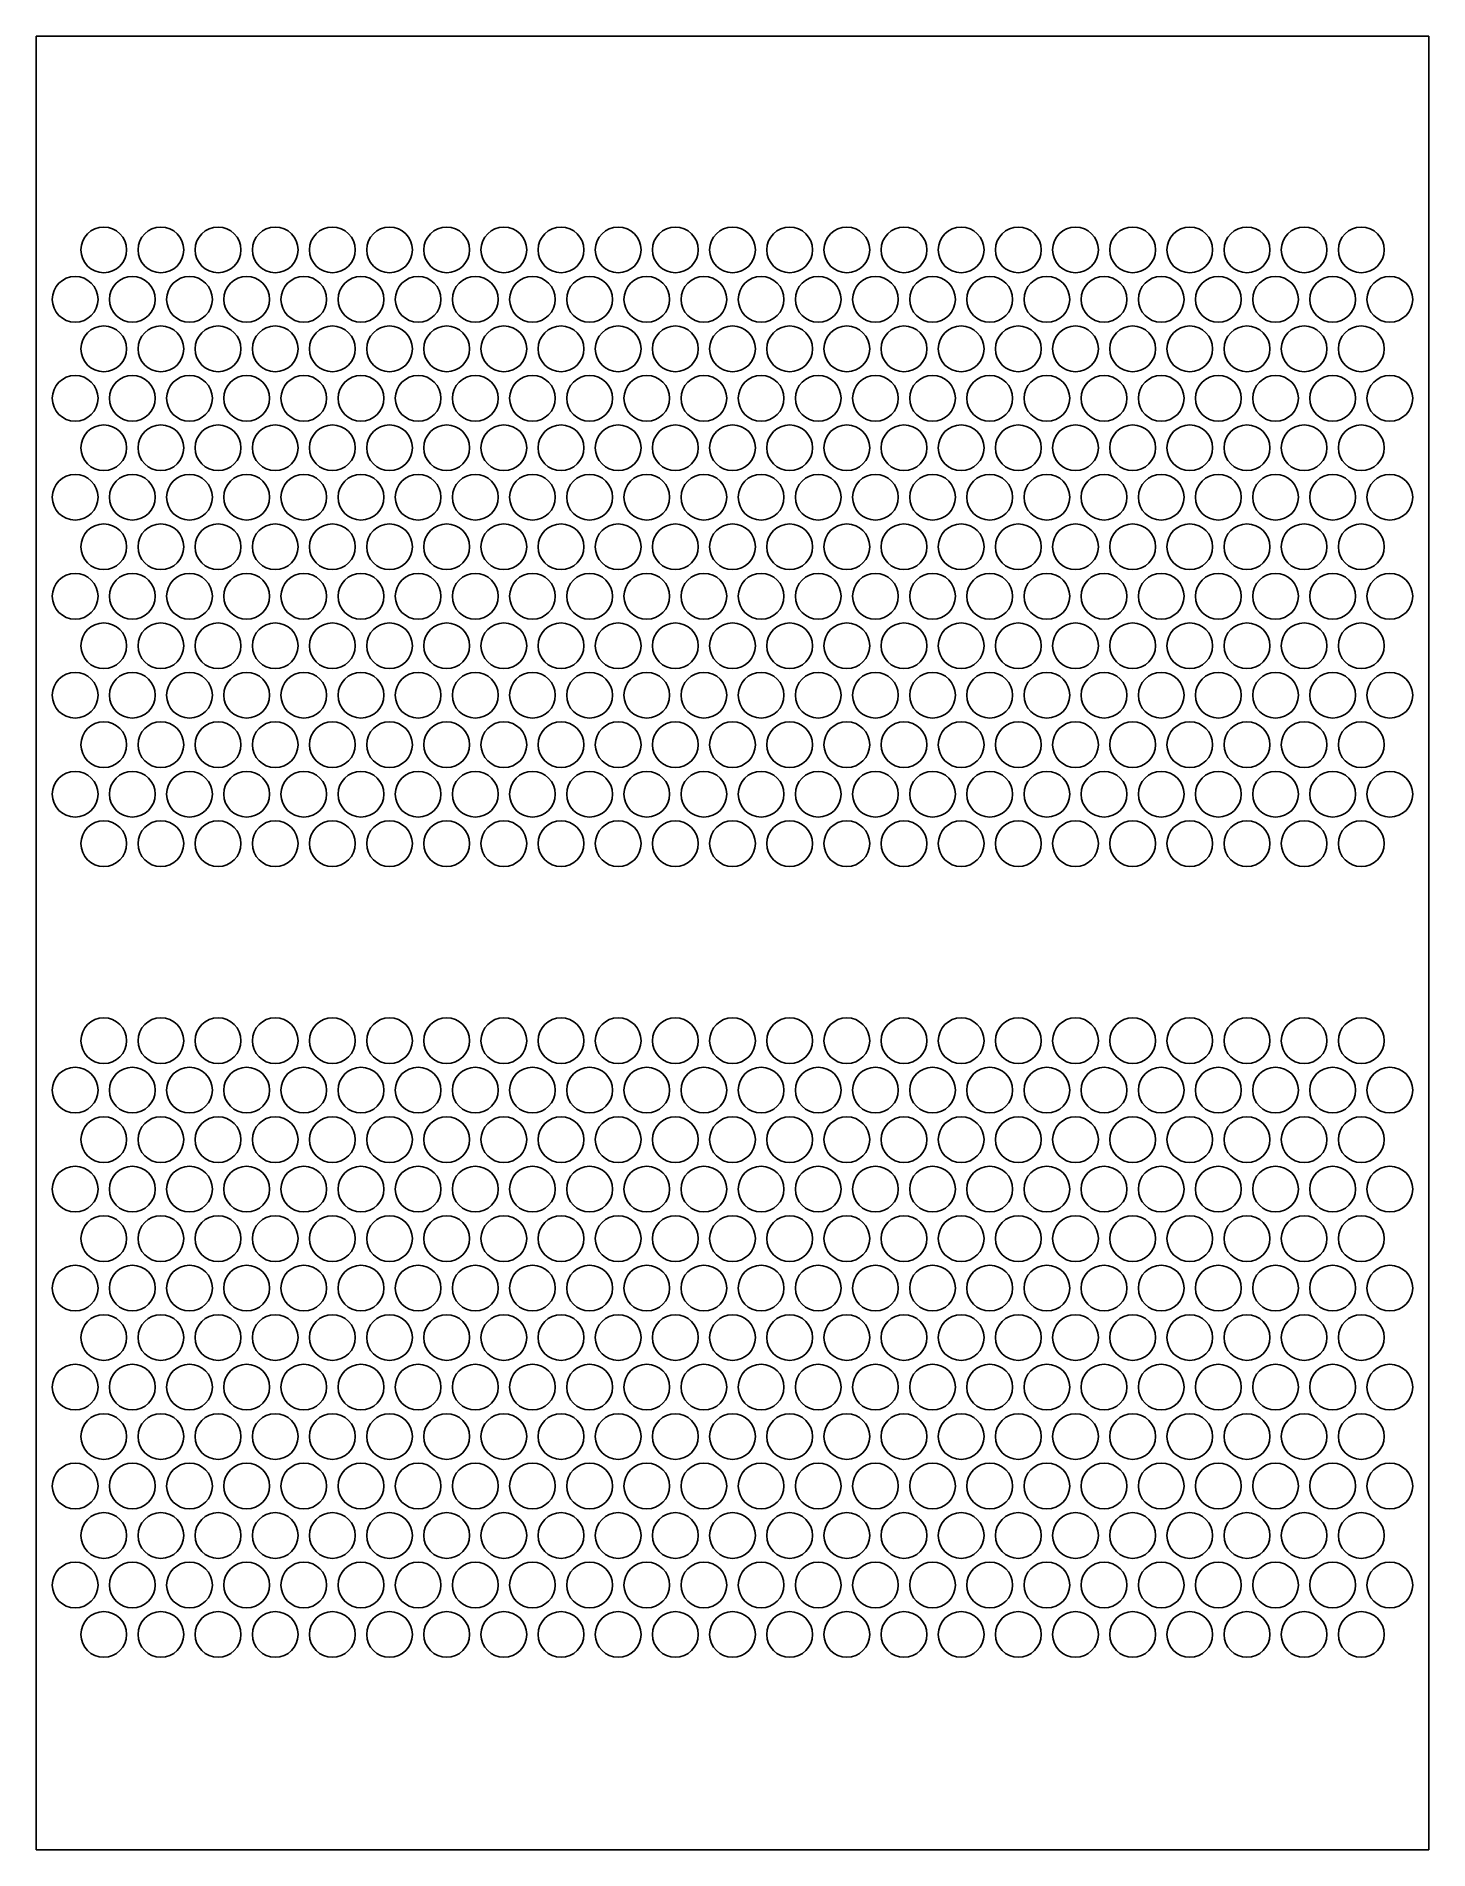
# Model space of a CAD drawing. Extents: x 207 to 512, y 137 to 534.
import ezdxf

# ---------------------------------------------------------------- set-up
doc = ezdxf.new("R2010")
doc.units = 0
doc.linetypes.add('SLD-CONTINUA', pattern=[0])
doc.layers.get('0').update_dxf_attribs({"linetype": 'CONTINUOUS'})

msp = doc.modelspace()

# ---------------------------------------------------------------- linework, layer by layer
at = {"color": 7, "linetype": 'SLD-CONTINUA'}
for p, q in [((207.43, 534.02), (511.93, 534.02)), ((207.43, 534.02), (207.43, 137.3)), ((511.93, 137.3), (511.93, 534.02)), ((511.93, 137.3), (207.43, 137.3))]:
    msp.add_line(p, q, dxfattribs=at)
for centre in [(222.18, 487.29), (234.68, 487.29), (247.18, 487.29), (259.68, 487.29), (272.18, 487.29), (284.68, 487.29), (297.18, 487.29), (309.68, 487.29), (322.18, 487.29), (334.68, 487.29), (347.18, 487.29), (359.68, 487.29), (372.18, 487.29), (384.68, 487.29), (397.18, 487.29), (409.68, 487.29), (422.18, 487.29), (434.68, 487.29), (447.18, 487.29), (459.68, 487.29), (472.18, 487.29), (484.68, 487.29), (497.18, 487.29), (215.93, 476.47), (228.43, 476.47), (240.93, 476.47), (253.43, 476.47), (265.93, 476.47), (278.43, 476.47), (290.93, 476.47), (303.43, 476.47), (315.93, 476.47), (328.43, 476.47), (340.93, 476.47), (353.43, 476.47), (365.93, 476.47), (378.43, 476.47), (390.93, 476.47), (403.43, 476.47), (415.93, 476.47), (428.43, 476.47), (440.93, 476.47), (453.43, 476.47), (465.93, 476.47), (478.43, 476.47), (490.93, 476.47), (503.43, 476.47), (222.18, 465.64), (234.68, 465.64), (247.18, 465.64), (259.68, 465.64), (272.18, 465.64), (284.68, 465.64), (297.18, 465.64), (309.68, 465.64), (322.18, 465.64), (334.68, 465.64), (347.18, 465.64), (359.68, 465.64), (372.18, 465.64), (384.68, 465.64), (397.18, 465.64), (409.68, 465.64), (422.18, 465.64), (434.68, 465.64), (447.18, 465.64), (459.68, 465.64), (472.18, 465.64), (484.68, 465.64), (497.18, 465.64), (215.93, 454.82), (228.43, 454.82), (240.93, 454.82), (253.43, 454.82), (265.93, 454.82), (278.43, 454.82), (290.93, 454.82), (303.43, 454.82), (315.93, 454.82), (328.43, 454.82), (340.93, 454.82), (353.43, 454.82), (365.93, 454.82), (378.43, 454.82), (390.93, 454.82), (403.43, 454.82), (415.93, 454.82), (428.43, 454.82), (440.93, 454.82), (453.43, 454.82), (465.93, 454.82), (478.43, 454.82), (490.93, 454.82), (503.43, 454.82), (222.18, 443.99), (234.68, 443.99), (247.18, 443.99), (259.68, 443.99), (272.18, 443.99), (284.68, 443.99), (297.18, 443.99), (309.68, 443.99), (322.18, 443.99), (334.68, 443.99), (347.18, 443.99), (359.68, 443.99), (372.18, 443.99), (384.68, 443.99), (397.18, 443.99), (409.68, 443.99), (422.18, 443.99), (434.68, 443.99), (447.18, 443.99), (459.68, 443.99), (472.18, 443.99), (484.68, 443.99), (497.18, 443.99), (215.93, 433.17), (228.43, 433.17), (240.93, 433.17), (253.43, 433.17), (265.93, 433.17), (278.43, 433.17), (290.93, 433.17), (303.43, 433.17), (315.93, 433.17), (328.43, 433.17), (340.93, 433.17), (353.43, 433.17), (365.93, 433.17), (378.43, 433.17), (390.93, 433.17), (403.43, 433.17), (415.93, 433.17), (428.43, 433.17), (440.93, 433.17), (453.43, 433.17), (465.93, 433.17), (478.43, 433.17), (490.93, 433.17), (503.43, 433.17), (222.18, 422.34), (234.68, 422.34), (247.18, 422.34), (259.68, 422.34), (272.18, 422.34), (284.68, 422.34), (297.18, 422.34), (309.68, 422.34), (322.18, 422.34), (334.68, 422.34), (347.18, 422.34), (359.68, 422.34), (372.18, 422.34), (384.68, 422.34), (397.18, 422.34), (409.68, 422.34), (422.18, 422.34), (434.68, 422.34), (447.18, 422.34), (459.68, 422.34), (472.18, 422.34), (484.68, 422.34), (497.18, 422.34), (215.93, 411.51), (228.43, 411.51), (240.93, 411.51), (253.43, 411.51), (265.93, 411.51), (278.43, 411.51), (290.93, 411.51), (303.43, 411.51), (315.93, 411.51), (328.43, 411.51), (340.93, 411.51), (353.43, 411.51), (365.93, 411.51), (378.43, 411.51), (390.93, 411.51), (403.43, 411.51), (415.93, 411.51), (428.43, 411.51), (440.93, 411.51), (453.43, 411.51), (465.93, 411.51), (478.43, 411.51), (490.93, 411.51), (503.43, 411.51), (222.18, 400.69), (234.68, 400.69), (247.18, 400.69), (259.68, 400.69), (272.18, 400.69), (284.68, 400.69), (297.18, 400.69), (309.68, 400.69), (322.18, 400.69), (334.68, 400.69), (347.18, 400.69), (359.68, 400.69), (372.18, 400.69), (384.68, 400.69), (397.18, 400.69), (409.68, 400.69), (422.18, 400.69), (434.68, 400.69), (447.18, 400.69), (459.68, 400.69), (472.18, 400.69), (484.68, 400.69), (497.18, 400.69), (215.93, 389.86), (228.43, 389.86), (240.93, 389.86), (253.43, 389.86), (265.93, 389.86), (278.43, 389.86), (290.93, 389.86), (303.43, 389.86), (315.93, 389.86), (328.43, 389.86), (340.93, 389.86), (353.43, 389.86), (365.93, 389.86), (378.43, 389.86), (390.93, 389.86), (403.43, 389.86), (415.93, 389.86), (428.43, 389.86), (440.93, 389.86), (453.43, 389.86), (465.93, 389.86), (478.43, 389.86), (490.93, 389.86), (503.43, 389.86), (222.18, 379.04), (234.68, 379.04), (247.18, 379.04), (259.68, 379.04), (272.18, 379.04), (284.68, 379.04), (297.18, 379.04), (309.68, 379.04), (322.18, 379.04), (334.68, 379.04), (347.18, 379.04), (359.68, 379.04), (372.18, 379.04), (384.68, 379.04), (397.18, 379.04), (409.68, 379.04), (422.18, 379.04), (434.68, 379.04), (447.18, 379.04), (459.68, 379.04), (472.18, 379.04), (484.68, 379.04), (497.18, 379.04), (215.93, 368.21), (228.43, 368.21), (240.93, 368.21), (253.43, 368.21), (265.93, 368.21), (278.43, 368.21), (290.93, 368.21), (303.43, 368.21), (315.93, 368.21), (328.43, 368.21), (340.93, 368.21), (353.43, 368.21), (365.93, 368.21), (378.43, 368.21), (390.93, 368.21), (403.43, 368.21), (415.93, 368.21), (428.43, 368.21), (440.93, 368.21), (453.43, 368.21), (465.93, 368.21), (478.43, 368.21), (490.93, 368.21), (503.43, 368.21), (222.18, 357.39), (234.68, 357.39), (247.18, 357.39), (259.68, 357.39), (272.18, 357.39), (284.68, 357.39), (297.18, 357.39), (309.68, 357.39), (322.18, 357.39), (334.68, 357.39), (347.18, 357.39), (359.68, 357.39), (372.18, 357.39), (384.68, 357.39), (397.18, 357.39), (409.68, 357.39), (422.18, 357.39), (434.68, 357.39), (447.18, 357.39), (459.68, 357.39), (472.18, 357.39), (484.68, 357.39), (497.18, 357.39), (222.18, 314.29), (234.68, 314.29), (247.18, 314.29), (259.68, 314.29), (272.18, 314.29), (284.68, 314.29), (297.18, 314.29), (309.68, 314.29), (322.18, 314.29), (334.68, 314.29), (347.18, 314.29), (359.68, 314.29), (372.18, 314.29), (384.68, 314.29), (397.18, 314.29), (409.68, 314.29), (422.18, 314.29), (434.68, 314.29), (447.18, 314.29), (459.68, 314.29), (472.18, 314.29), (484.68, 314.29), (497.18, 314.29), (215.93, 303.47), (228.43, 303.47), (240.93, 303.47), (253.43, 303.47), (265.93, 303.47), (278.43, 303.47), (290.93, 303.47), (303.43, 303.47), (315.93, 303.47), (328.43, 303.47), (340.93, 303.47), (353.43, 303.47), (365.93, 303.47), (378.43, 303.47), (390.93, 303.47), (403.43, 303.47), (415.93, 303.47), (428.43, 303.47), (440.93, 303.47), (453.43, 303.47), (465.93, 303.47), (478.43, 303.47), (490.93, 303.47), (503.43, 303.47), (222.18, 292.64), (234.68, 292.64), (247.18, 292.64), (259.68, 292.64), (272.18, 292.64), (284.68, 292.64), (297.18, 292.64), (309.68, 292.64), (322.18, 292.64), (334.68, 292.64), (347.18, 292.64), (359.68, 292.64), (372.18, 292.64), (384.68, 292.64), (397.18, 292.64), (409.68, 292.64), (422.18, 292.64), (434.68, 292.64), (447.18, 292.64), (459.68, 292.64), (472.18, 292.64), (484.68, 292.64), (497.18, 292.64), (215.93, 281.82), (228.43, 281.82), (240.93, 281.82), (253.43, 281.82), (265.93, 281.82), (278.43, 281.82), (290.93, 281.82), (303.43, 281.82), (315.93, 281.82), (328.43, 281.82), (340.93, 281.82), (353.43, 281.82), (365.93, 281.82), (378.43, 281.82), (390.93, 281.82), (403.43, 281.82), (415.93, 281.82), (428.43, 281.82), (440.93, 281.82), (453.43, 281.82), (465.93, 281.82), (478.43, 281.82), (490.93, 281.82), (503.43, 281.82), (222.18, 270.99), (234.68, 270.99), (247.18, 270.99), (259.68, 270.99), (272.18, 270.99), (284.68, 270.99), (297.18, 270.99), (309.68, 270.99), (322.18, 270.99), (334.68, 270.99), (347.18, 270.99), (359.68, 270.99), (372.18, 270.99), (384.68, 270.99), (397.18, 270.99), (409.68, 270.99), (422.18, 270.99), (434.68, 270.99), (447.18, 270.99), (459.68, 270.99), (472.18, 270.99), (484.68, 270.99), (497.18, 270.99), (215.93, 260.17), (228.43, 260.17), (240.93, 260.17), (253.43, 260.17), (265.93, 260.17), (278.43, 260.17), (290.93, 260.17), (303.43, 260.17), (315.93, 260.17), (328.43, 260.17), (340.93, 260.17), (353.43, 260.17), (365.93, 260.17), (378.43, 260.17), (390.93, 260.17), (403.43, 260.17), (415.93, 260.17), (428.43, 260.17), (440.93, 260.17), (453.43, 260.17), (465.93, 260.17), (478.43, 260.17), (490.93, 260.17), (503.43, 260.17), (222.18, 249.34), (234.68, 249.34), (247.18, 249.34), (259.68, 249.34), (272.18, 249.34), (284.68, 249.34), (297.18, 249.34), (309.68, 249.34), (322.18, 249.34), (334.68, 249.34), (347.18, 249.34), (359.68, 249.34), (372.18, 249.34), (384.68, 249.34), (397.18, 249.34), (409.68, 249.34), (422.18, 249.34), (434.68, 249.34), (447.18, 249.34), (459.68, 249.34), (472.18, 249.34), (484.68, 249.34), (497.18, 249.34), (215.93, 238.51), (228.43, 238.51), (240.93, 238.51), (253.43, 238.51), (265.93, 238.51), (278.43, 238.51), (290.93, 238.51), (303.43, 238.51), (315.93, 238.51), (328.43, 238.51), (340.93, 238.51), (353.43, 238.51), (365.93, 238.51), (378.43, 238.51), (390.93, 238.51), (403.43, 238.51), (415.93, 238.51), (428.43, 238.51), (440.93, 238.51), (453.43, 238.51), (465.93, 238.51), (478.43, 238.51), (490.93, 238.51), (503.43, 238.51), (222.18, 227.69), (234.68, 227.69), (247.18, 227.69), (259.68, 227.69), (272.18, 227.69), (284.68, 227.69), (297.18, 227.69), (309.68, 227.69), (322.18, 227.69), (334.68, 227.69), (347.18, 227.69), (359.68, 227.69), (372.18, 227.69), (384.68, 227.69), (397.18, 227.69), (409.68, 227.69), (422.18, 227.69), (434.68, 227.69), (447.18, 227.69), (459.68, 227.69), (472.18, 227.69), (484.68, 227.69), (497.18, 227.69), (215.93, 216.86), (228.43, 216.86), (240.93, 216.86), (253.43, 216.86), (265.93, 216.86), (278.43, 216.86), (290.93, 216.86), (303.43, 216.86), (315.93, 216.86), (328.43, 216.86), (340.93, 216.86), (353.43, 216.86), (365.93, 216.86), (378.43, 216.86), (390.93, 216.86), (403.43, 216.86), (415.93, 216.86), (428.43, 216.86), (440.93, 216.86), (453.43, 216.86), (465.93, 216.86), (478.43, 216.86), (490.93, 216.86), (503.43, 216.86), (222.18, 206.04), (234.68, 206.04), (247.18, 206.04), (259.68, 206.04), (272.18, 206.04), (284.68, 206.04), (297.18, 206.04), (309.68, 206.04), (322.18, 206.04), (334.68, 206.04), (347.18, 206.04), (359.68, 206.04), (372.18, 206.04), (384.68, 206.04), (397.18, 206.04), (409.68, 206.04), (422.18, 206.04), (434.68, 206.04), (447.18, 206.04), (459.68, 206.04), (472.18, 206.04), (484.68, 206.04), (497.18, 206.04), (215.93, 195.21), (228.43, 195.21), (240.93, 195.21), (253.43, 195.21), (265.93, 195.21), (278.43, 195.21), (290.93, 195.21), (303.43, 195.21), (315.93, 195.21), (328.43, 195.21), (340.93, 195.21), (353.43, 195.21), (365.93, 195.21), (378.43, 195.21), (390.93, 195.21), (403.43, 195.21), (415.93, 195.21), (428.43, 195.21), (440.93, 195.21), (453.43, 195.21), (465.93, 195.21), (478.43, 195.21), (490.93, 195.21), (503.43, 195.21), (222.18, 184.39), (234.68, 184.39), (247.18, 184.39), (259.68, 184.39), (272.18, 184.39), (284.68, 184.39), (297.18, 184.39), (309.68, 184.39), (322.18, 184.39), (334.68, 184.39), (347.18, 184.39), (359.68, 184.39), (372.18, 184.39), (384.68, 184.39), (397.18, 184.39), (409.68, 184.39), (422.18, 184.39), (434.68, 184.39), (447.18, 184.39), (459.68, 184.39), (472.18, 184.39), (484.68, 184.39), (497.18, 184.39)]:
    msp.add_circle(centre, 5, dxfattribs=at)

doc.saveas('drawing.dxf')
